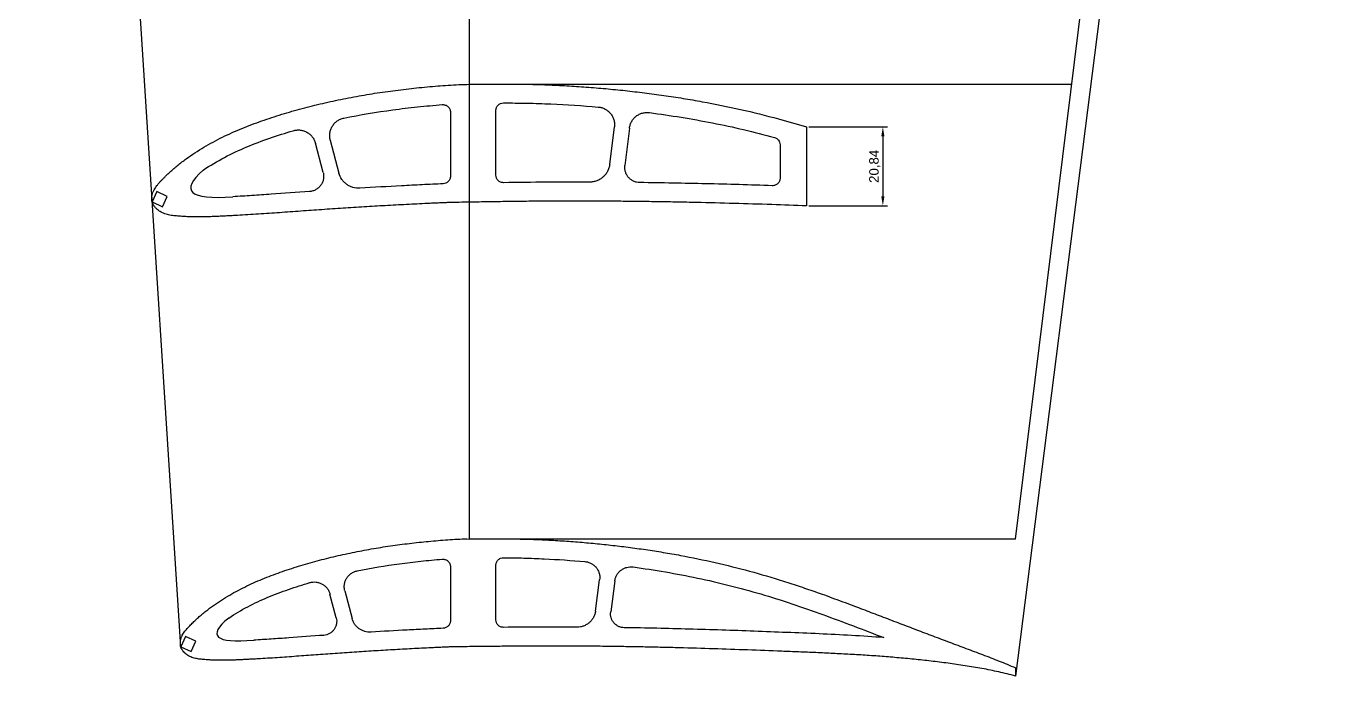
# Model space of a CAD drawing. Header units: millimetres. Extents: x -11497 to 404, y -3854 to 414.
# Drawn here: x -7412.3 to -7070.5, y -1477.2 to -1305.6 of the extents above; entities that cross this region are included whole.
import ezdxf

# ---------------------------------------------------------------- set-up
doc = ezdxf.new("R2010")
doc.units = ezdxf.units.MM
doc.layers.add('11', color=80, linetype='Continuous')
doc.layers.add('剖面线层', color=2, linetype='Continuous', lineweight=25)
doc.layers.add('细线层', color=4, linetype='Continuous', lineweight=25)
doc.styles.get("Standard").update_dxf_attribs({"font": 'arial.ttf'})
doc.dimstyles.new('ISO-25', dxfattribs={"dimtxt": 2.5, "dimasz": 2.5, "dimexe": 1.25, "dimexo": 0.625, "dimtad": 1, "dimtxsty": 'Standard', "dimcen": 2.5, "dimadec": 0, "dimazin": 0, "dimtfac": 1, "dimtmove": 0, "dimatfit": 3, "dimfxl": 1, "dimarcsym": 0})

# ---------------------------------------------------------------- blocks, each defined once
blk = doc.blocks.new('*D30')
at = {"layer": '11', "color": 0, "lineweight": -2, "transparency": 16777216}
for p, q in [((-7205.68, -1332.28), (-7184.92, -1332.28)), ((-7186.17, -1334.78), (-7186.17, -1350.62)), ((-7205.68, -1353.12), (-7184.92, -1353.12))]:
    blk.add_line(p, q, dxfattribs=at)
at = {"layer": '11', "color": 0, "transparency": 16777216}
for points in [[(-7186.59, -1334.78), (-7185.75, -1334.78), (-7186.17, -1332.28)], [(-7186.59, -1350.62), (-7185.75, -1350.62), (-7186.17, -1353.12)]]:
    blk.add_solid(points, dxfattribs=at)
at = {"layer": 'Defpoints', "color": 0, "transparency": 16777216}
for p in [(-7206.31, -1332.28), (-7206.31, -1353.12), (-7186.17, -1353.12)]:
    blk.add_point(p, dxfattribs=at)
at = {"layer": '11', "color": 0, "transparency": 16777216, "insert": (-7188.3, -1342.7), "char_height": 2.5, "attachment_point": 5, "rotation": 90}
blk.add_mtext('20,84', dxfattribs=at)

msp = doc.modelspace()

# ---------------------------------------------------------------- linework, layer by layer
at = {"color": 7, "linetype": 'Continuous', "lineweight": 25}
for p, q in [((-7300.3064, -1328.4077), (-7300.3064, -1345.3117)), ((-7288.3064, -1345.0123), (-7288.3064, -1327.9691)), ((-7258.2629, -1342.1775), (-7257.0391, -1332.2824)), ((-7253.0415, -1332.584), (-7254.2649, -1342.4677)), ((-7206.3058, -1332.2777), (-7206.3058, -1353.1177)), ((-7332.0106, -1335.7542), (-7329.7126, -1344.4865)), ((-7333.8934, -1344.3166), (-7335.927, -1336.5894)), ((-7213.3058, -1336.987), (-7213.3058, -1345.8053)), ((-7365.5158, -1343.6716), (-7365.5156, -1343.6718)), ((-7377.7488, -1349.3636), (-7379.0166, -1352.0825)), ((-7375.0298, -1350.6315), (-7377.7488, -1349.3636)), ((-7379.0166, -1352.0825), (-7376.2977, -1353.3504)), ((-7376.2977, -1353.3504), (-7375.0298, -1350.6315)), ((-7300.3064, -1448.3677), (-7300.3064, -1462.6088)), ((-7288.3064, -1462.3689), (-7288.3064, -1447.9974)), ((-7262.0076, -1460.0723), (-7260.919, -1451.8306)), ((-7256.919, -1452.1111), (-7258.0022, -1460.3083)), ((-7330.4406, -1461.8864), (-7332.0957, -1455.5878)), ((-7328.1804, -1454.7489), (-7326.2749, -1462.0009)), ((-7358.8212, -1461.9092), (-7358.8208, -1461.9095)), ((-7370.2031, -1466.7641), (-7371.471, -1469.4831)), ((-7371.471, -1469.4831), (-7368.7521, -1470.7509)), ((-7367.4842, -1468.032), (-7370.2031, -1466.7641)), ((-7368.7521, -1470.7509), (-7367.4842, -1468.032)), ((-7352.2052, -1467.7413), (-7352.2068, -1467.7414)), ((-7151.1929, -1475.0282), (-7151.1894, -1477.2336))]:
    msp.add_line(p, q, dxfattribs=at)
for points, knots in [([(-7206.3058, -1353.1177), (-7209.3698, -1353.0089), (-7215.7507, -1352.7883), (-7225.4495, -1352.489), (-7233.7444, -1352.2785), (-7240.3815, -1352.1409), (-7245.3601, -1352.053), (-7250.3395, -1351.9803), (-7255.3196, -1351.9266), (-7260.3006, -1351.8879), (-7265.2824, -1351.8683), (-7270.265, -1351.8672), (-7275.2486, -1351.889), (-7279.4023, -1351.9236), (-7282.7258, -1351.9618), (-7285.2185, -1351.9969), (-7287.2961, -1352.0308), (-7288.9582, -1352.0614), (-7290.6204, -1352.0844), (-7292.6982, -1352.1107), (-7294.3609, -1352.1348), (-7296.1222, -1352.1705), (-7297.5171, -1352.1919), (-7299.377, -1352.2264), (-7300.772, -1352.2607), (-7302.1666, -1352.3111), (-7303.5606, -1352.3769), (-7304.9548, -1352.4415), (-7306.8139, -1352.5237), (-7309.1375, -1352.6379), (-7311.9258, -1352.7794), (-7314.7142, -1352.9261), (-7318.4318, -1353.1326), (-7322.1492, -1353.3506), (-7325.8663, -1353.5825), (-7328.6541, -1353.7614), (-7331.4416, -1353.9459), (-7334.2291, -1354.1354), (-7337.0164, -1354.3297), (-7339.8037, -1354.5279), (-7342.5909, -1354.7284), (-7345.3783, -1354.9291), (-7348.1661, -1355.1269), (-7350.9546, -1355.3165), (-7353.7441, -1355.4933), (-7356.0696, -1355.6258), (-7357.9305, -1355.7253), (-7359.3263, -1355.7971), (-7360.7223, -1355.8663), (-7362.1185, -1355.9308), (-7363.5151, -1355.9865), (-7364.9122, -1356.0301), (-7366.3099, -1356.0506), (-7367.7078, -1356.0506), (-7369.1053, -1356.0184), (-7370.5021, -1355.9617), (-7371.8965, -1355.8631), (-7373.2887, -1355.7362), (-7374.6737, -1355.5374), (-7375.7942, -1355.2004), (-7376.6304, -1354.7868), (-7377.1257, -1354.4793), (-7377.4967, -1354.1975), (-7377.8555, -1353.9005), (-7378.1846, -1353.5698), (-7378.4402, -1353.2524), (-7378.576, -1353.0637), (-7378.6709, -1352.9175), (-7378.7576, -1352.7661), (-7378.8345, -1352.6095), (-7378.9023, -1352.4488), (-7378.9677, -1352.2878), (-7379.0221, -1352.1231), (-7379.0548, -1351.9527), (-7379.0796, -1351.7809), (-7379.0977, -1351.6076), (-7379.1096, -1351.4337), (-7379.1192, -1351.2012), (-7379.1247, -1350.9096), (-7379.0945, -1350.6195), (-7379.0705, -1350.3885), (-7379.0403, -1350.2166), (-7378.9992, -1350.0469), (-7378.9364, -1349.8229), (-7378.8404, -1349.5479), (-7378.6965, -1349.2295), (-7378.4835, -1348.815), (-7378.173, -1348.3217), (-7377.7597, -1347.7578), (-7377.3155, -1347.2179), (-7376.85, -1346.6964), (-7376.3679, -1346.1904), (-7375.8783, -1345.6914), (-7375.2174, -1345.0344), (-7374.3727, -1344.2321), (-7373.3303, -1343.3004), (-7372.2553, -1342.4066), (-7371.1552, -1341.5439), (-7369.6573, -1340.4345), (-7367.733, -1339.1201), (-7365.3606, -1337.6399), (-7362.9283, -1336.2608), (-7360.4443, -1334.9771), (-7357.9126, -1333.7908), (-7355.3419, -1332.692), (-7352.7425, -1331.664), (-7350.1168, -1330.705), (-7347.4709, -1329.8041), (-7344.8061, -1328.9609), (-7342.1257, -1328.1699), (-7339.432, -1327.4259), (-7336.7267, -1326.726), (-7334.0106, -1326.0698), (-7331.2847, -1325.4569), (-7327.6381, -1324.6965), (-7323.0597, -1323.8489), (-7318.4599, -1323.1332), (-7314.7701, -1322.6339), (-7311.9982, -1322.2971), (-7309.2227, -1321.994), (-7306.4441, -1321.7228), (-7303.6624, -1321.4912), (-7300.8797, -1321.2742), (-7298.0942, -1321.1014), (-7296.2351, -1321.0522), (-7295.3064, -1321.0522)], [0, 0, 0, 0, 0.027249465, 0.056746493, 0.086243521, 0.100992035, 0.115740549, 0.130489063, 0.145237577, 0.159986091, 0.174734605, 0.189483119, 0.204231633, 0.218980147, 0.226354404, 0.233728661, 0.241102919, 0.244790047, 0.248477176, 0.255851433, 0.26322569, 0.26322569, 0.271476433, 0.275601804, 0.279727176, 0.283852547, 0.287977919, 0.29210329, 0.296228661, 0.304479404, 0.312730147, 0.32098089, 0.329231633, 0.345733119, 0.353983862, 0.362234605, 0.370485348, 0.378736091, 0.386986834, 0.395237577, 0.40348832, 0.411739063, 0.419989806, 0.428240549, 0.436491292, 0.444742035, 0.448867406, 0.452992778, 0.457118149, 0.461243521, 0.465368892, 0.469494264, 0.473619635, 0.477745007, 0.481870378, 0.48599575, 0.490121121, 0.494246493, 0.498371864, 0.502497236, 0.504559922, 0.506622607, 0.50765395, 0.508685293, 0.510747979, 0.511779322, 0.512294993, 0.512810664, 0.513326336, 0.513842007, 0.514357679, 0.51487335, 0.515389022, 0.515904693, 0.516420365, 0.516936036, 0.517451707, 0.517967379, 0.518998722, 0.520030065, 0.520545736, 0.521061407, 0.521577079, 0.52209275, 0.523124093, 0.524155436, 0.525186779, 0.527249465, 0.52931215, 0.531374836, 0.533437522, 0.535500208, 0.537562893, 0.539625579, 0.543750951, 0.547876322, 0.552001694, 0.556127065, 0.560252437, 0.56850318, 0.576753923, 0.585004665, 0.593255408, 0.601506151, 0.609756894, 0.618007637, 0.62625838, 0.634509123, 0.642759866, 0.651010609, 0.659261352, 0.667512095, 0.675762838, 0.684013581, 0.692264324, 0.70876581, 0.725267296, 0.733518039, 0.741768782, 0.750019525, 0.758270268, 0.766521011, 0.774771754, 0.783022497, 0.79127324, 0.79127324, 0.79127324, 0.79127324]), ([(-7295.3064, -1321.0522), (-7294.4486, -1321.0441), (-7292.7331, -1321.0315), (-7290.1599, -1321.0053), (-7287.5868, -1320.9681), (-7285.0133, -1320.9679), (-7282.4401, -1320.983), (-7279.0093, -1321.043), (-7275.5797, -1321.1445), (-7272.1517, -1321.2948), (-7268.7252, -1321.4728), (-7264.4454, -1321.754), (-7259.3159, -1322.1773), (-7254.1946, -1322.6895), (-7249.0825, -1323.287), (-7243.9814, -1323.9721), (-7238.8931, -1324.7467), (-7232.13, -1325.9109), (-7223.722, -1327.6187), (-7214.5553, -1329.8867), (-7208.7749, -1331.534), (-7206.3058, -1332.2777)], [0.453027192, 0.453027192, 0.453027192, 0.453027192, 0.468652192, 0.484277192, 0.499902192, 0.515527192, 0.531152192, 0.546777192, 0.578027192, 0.593652192, 0.609277192, 0.640527192, 0.671777192, 0.703027192, 0.734277192, 0.765527192, 0.796777192, 0.828027192, 0.890527192, 0.953027192, 1, 1, 1, 1]), ([(-7288.3064, -1327.9691), (-7288.3064, -1327.8372), (-7288.2935, -1327.7074), (-7288.2428, -1327.4521), (-7288.2045, -1327.3253), (-7288.1043, -1327.0833), (-7288.0431, -1326.9686), (-7287.8983, -1326.7514), (-7287.814, -1326.6485), (-7287.5379, -1326.3718), (-7287.3152, -1326.2227), (-7286.8349, -1326.0227), (-7286.5727, -1325.9694), (-7286.3088, -1325.9691)], [0, 0, 0, 0, 0.125, 0.125, 0.25, 0.25, 0.375, 0.375, 0.5, 0.5, 0.75, 0.75, 1, 1, 1, 1]), ([(-7286.3088, -1325.9691), (-7284.2205, -1325.9666), (-7282.1329, -1325.9843), (-7277.9599, -1326.0731), (-7275.8741, -1326.1387), (-7269.6199, -1326.409), (-7265.4538, -1326.6787), (-7261.2912, -1327.0367)], [0, 0, 0, 0, 0.25, 0.25, 0.5, 0.5, 1, 1, 1, 1]), ([(-7328.4204, -1329.9697), (-7324.1333, -1329.0875), (-7319.8246, -1328.3651), (-7313.3339, -1327.4866), (-7311.1655, -1327.2298), (-7307.9068, -1326.8888), (-7306.8196, -1326.7825), (-7304.6427, -1326.5886), (-7303.5532, -1326.4996), (-7302.4632, -1326.4139)], [0, 0, 0, 0, 0.5, 0.5, 0.75, 0.75, 0.875, 0.875, 1, 1, 1, 1]), ([(-7302.4632, -1326.4139), (-7302.3249, -1326.403), (-7302.1879, -1326.4066), (-7301.9165, -1326.4414), (-7301.7805, -1326.4732), (-7301.521, -1326.5633), (-7301.3971, -1326.6211), (-7301.161, -1326.7625), (-7301.0495, -1326.846), (-7300.7482, -1327.1245), (-7300.5845, -1327.3542), (-7300.4196, -1327.7305), (-7300.377, -1327.8636), (-7300.3207, -1328.1325), (-7300.3064, -1328.269), (-7300.3064, -1328.4077)], [0, 0, 0, 0, 0.125, 0.125, 0.25, 0.25, 0.375, 0.375, 0.5, 0.5, 0.75, 0.75, 0.875, 0.875, 1, 1, 1, 1]), ([(-7261.2911, -1327.0368), (-7260.9754, -1327.0639), (-7260.6677, -1327.1223), (-7260.068, -1327.2989), (-7259.7728, -1327.4191), (-7259.2178, -1327.7135), (-7258.9578, -1327.8867), (-7258.4728, -1328.2853), (-7258.2479, -1328.5117), (-7257.8539, -1328.9973), (-7257.6818, -1329.2587), (-7257.3889, -1329.8199), (-7257.2726, -1330.1117), (-7257.0998, -1330.7124), (-7257.0429, -1331.0251), (-7256.9934, -1331.6534), (-7257.0002, -1331.9678), (-7257.0391, -1332.2823)], [0, 0, 0, 0, 0.125, 0.125, 0.25, 0.25, 0.375, 0.375, 0.5, 0.5, 0.625, 0.625, 0.75, 0.75, 0.875, 0.875, 1, 1, 1, 1]), ([(-7253.0414, -1332.584), (-7253.0032, -1332.275), (-7252.9351, -1331.975), (-7252.7417, -1331.3921), (-7252.6144, -1331.1064), (-7252.3085, -1330.5699), (-7252.1309, -1330.3195), (-7251.7269, -1329.8543), (-7251.4988, -1329.639), (-7251.0123, -1329.2632), (-7250.7521, -1329.0999), (-7250.1967, -1328.8239), (-7249.9063, -1328.7142), (-7249.3137, -1328.5542), (-7249.0073, -1328.5028), (-7248.388, -1328.4616), (-7248.0789, -1328.4716), (-7247.7702, -1328.5124)], [0, 0, 0, 0, 0.125, 0.125, 0.25, 0.25, 0.375, 0.375, 0.5, 0.5, 0.625, 0.625, 0.75, 0.75, 0.875, 0.875, 1, 1, 1, 1]), ([(-7247.7702, -1328.5124), (-7242.1756, -1329.2529), (-7236.6251, -1330.1521), (-7225.6277, -1332.3249), (-7220.1813, -1333.5998), (-7214.7851, -1335.0563)], [0, 0, 0, 0, 0.5, 0.5, 1, 1, 1, 1]), ([(-7341.784, -1333.2847), (-7341.4815, -1333.196), (-7341.1753, -1333.1389), (-7340.5558, -1333.0855), (-7340.239, -1333.0898), (-7339.618, -1333.1609), (-7339.3143, -1333.2268), (-7338.7205, -1333.419), (-7338.4298, -1333.5465), (-7337.8878, -1333.8519), (-7337.633, -1334.0307), (-7337.1571, -1334.4419), (-7336.9421, -1334.6695), (-7336.5618, -1335.1612), (-7336.3943, -1335.4288), (-7336.1169, -1335.9915), (-7336.0072, -1336.2845), (-7335.927, -1336.5894)], [0, 0, 0, 0, 0.125, 0.125, 0.25, 0.25, 0.375, 0.375, 0.5, 0.5, 0.625, 0.625, 0.75, 0.75, 0.875, 0.875, 1, 1, 1, 1]), ([(-7332.0107, -1335.7542), (-7332.0922, -1335.4444), (-7332.1409, -1335.1316), (-7332.1752, -1334.5006), (-7332.16, -1334.1786), (-7332.0656, -1333.5509), (-7331.9873, -1333.245), (-7331.7685, -1332.6489), (-7331.6272, -1332.3593), (-7331.2941, -1331.8224), (-7331.1009, -1331.5711), (-7330.6606, -1331.1062), (-7330.4206, -1330.9), (-7329.9025, -1330.538), (-7329.6212, -1330.3811), (-7329.037, -1330.1297), (-7328.7342, -1330.0342), (-7328.4204, -1329.9697)], [0, 0, 0, 0, 0.125, 0.125, 0.25, 0.25, 0.375, 0.375, 0.5, 0.5, 0.625, 0.625, 0.75, 0.75, 0.875, 0.875, 1, 1, 1, 1]), ([(-7365.5156, -1343.6718), (-7363.6936, -1342.4544), (-7361.8226, -1341.3476), (-7357.9955, -1339.3268), (-7356.0371, -1338.4175), (-7352.0552, -1336.7466), (-7350.0335, -1335.9805), (-7345.9427, -1334.5556), (-7343.8733, -1333.8976), (-7341.7838, -1333.2847)], [0, 0, 0, 0, 0.25, 0.25, 0.5, 0.5, 0.75, 0.75, 1, 1, 1, 1]), ([(-7214.7851, -1335.0563), (-7214.5729, -1335.1136), (-7214.3756, -1335.2034), (-7214.0109, -1335.4475), (-7213.8522, -1335.5964), (-7213.5855, -1335.944), (-7213.4826, -1336.1365), (-7213.3417, -1336.5507), (-7213.3058, -1336.7672), (-7213.3058, -1336.987)], [0, 0, 0, 0, 0.25, 0.25, 0.5, 0.5, 0.75, 0.75, 1, 1, 1, 1]), ([(-7258.2629, -1342.1775), (-7258.303, -1342.5017), (-7258.3719, -1342.8173), (-7258.5649, -1343.4319), (-7258.6901, -1343.7329), (-7258.994, -1344.3083), (-7259.17, -1344.5786), (-7259.5687, -1345.0851), (-7259.7939, -1345.3235), (-7260.2806, -1345.7522), (-7260.5407, -1345.9424), (-7261.0938, -1346.275), (-7261.3899, -1346.4183), (-7261.9955, -1346.646), (-7262.3059, -1346.7317), (-7262.9422, -1346.8468), (-7263.2694, -1346.8759), (-7263.5961, -1346.8748)], [0, 0, 0, 0, 0.125, 0.125, 0.25, 0.25, 0.375, 0.375, 0.5, 0.5, 0.625, 0.625, 0.75, 0.75, 0.875, 0.875, 1, 1, 1, 1]), ([(-7250.3229, -1346.9822), (-7250.6073, -1346.9786), (-7250.8863, -1346.9453), (-7251.4337, -1346.8214), (-7251.7051, -1346.7292), (-7252.216, -1346.493), (-7252.4569, -1346.3495), (-7252.9093, -1346.0109), (-7253.1181, -1345.817), (-7253.487, -1345.3946), (-7253.6509, -1345.1621), (-7253.9258, -1344.6678), (-7254.0356, -1344.4097), (-7254.2008, -1343.872), (-7254.2556, -1343.5905), (-7254.3045, -1343.031), (-7254.2998, -1342.75), (-7254.2649, -1342.4678)], [0, 0, 0, 0, 0.125, 0.125, 0.25, 0.25, 0.375, 0.375, 0.5, 0.5, 0.625, 0.625, 0.75, 0.75, 0.875, 0.875, 1, 1, 1, 1]), ([(-7333.8934, -1344.3167), (-7333.8177, -1344.6042), (-7333.775, -1344.8946), (-7333.7529, -1345.481), (-7333.7746, -1345.7801), (-7333.8813, -1346.3577), (-7333.9655, -1346.6387), (-7334.1976, -1347.1845), (-7334.3424, -1347.4417), (-7334.6839, -1347.9185), (-7334.8841, -1348.1415), (-7335.3225, -1348.5333), (-7335.5611, -1348.7038), (-7336.0774, -1348.9928), (-7336.3506, -1349.1081), (-7336.9123, -1349.2761), (-7337.2051, -1349.33), (-7337.5016, -1349.3509)], [0, 0, 0, 0, 0.125, 0.125, 0.25, 0.25, 0.375, 0.375, 0.5, 0.5, 0.625, 0.625, 0.75, 0.75, 0.875, 0.875, 1, 1, 1, 1]), ([(-7324.2026, -1348.4682), (-7324.8213, -1348.5065), (-7325.43, -1348.4391), (-7326.3221, -1348.1805), (-7326.6079, -1348.07), (-7327.1571, -1347.802), (-7327.4215, -1347.6438), (-7327.9228, -1347.2814), (-7328.1544, -1347.0811), (-7328.5811, -1346.6435), (-7328.7772, -1346.4049), (-7329.3009, -1345.6404), (-7329.5548, -1345.0861), (-7329.7126, -1344.4866)], [0, 0, 0, 0, 0.25, 0.25, 0.375, 0.375, 0.5, 0.5, 0.625, 0.625, 0.75, 0.75, 1, 1, 1, 1]), ([(-7300.3064, -1345.3117), (-7300.3064, -1345.4404), (-7300.3187, -1345.567), (-7300.3669, -1345.8161), (-7300.4032, -1345.9398), (-7300.4986, -1346.177), (-7300.557, -1346.2896), (-7300.6948, -1346.5033), (-7300.7752, -1346.605), (-7300.9514, -1346.7886), (-7301.0475, -1346.8714), (-7301.2559, -1347.0188), (-7301.3681, -1347.083), (-7301.7151, -1347.2396), (-7301.9683, -1347.3002), (-7302.2254, -1347.3106)], [0, 0, 0, 0, 0.125, 0.125, 0.25, 0.25, 0.375, 0.375, 0.5, 0.5, 0.625, 0.625, 0.75, 0.75, 1, 1, 1, 1]), ([(-7286.2741, -1347.0125), (-7286.4076, -1347.0147), (-7286.5389, -1347.0036), (-7286.7978, -1346.9559), (-7286.9266, -1346.9188), (-7287.1723, -1346.8204), (-7287.289, -1346.7597), (-7287.5102, -1346.6153), (-7287.6149, -1346.531), (-7287.8965, -1346.2539), (-7288.0486, -1346.0295), (-7288.2522, -1345.5443), (-7288.3064, -1345.2792), (-7288.3064, -1345.0123)], [0, 0, 0, 0, 0.125, 0.125, 0.25, 0.25, 0.375, 0.375, 0.5, 0.5, 0.75, 0.75, 1, 1, 1, 1]), ([(-7213.3058, -1345.8053), (-7213.3058, -1345.9401), (-7213.3192, -1346.0726), (-7213.3721, -1346.3332), (-7213.4122, -1346.4626), (-7213.5165, -1346.7087), (-7213.5804, -1346.8252), (-7213.7313, -1347.0454), (-7213.8189, -1347.149), (-7214.1057, -1347.4265), (-7214.3365, -1347.574), (-7214.7085, -1347.7177), (-7214.8388, -1347.7536), (-7215.1031, -1347.7984), (-7215.2365, -1347.8075), (-7215.3713, -1347.8031)], [0, 0, 0, 0, 0.125, 0.125, 0.25, 0.25, 0.375, 0.375, 0.5, 0.5, 0.75, 0.75, 0.875, 0.875, 1, 1, 1, 1]), ([(-7337.5017, -1349.3509), (-7340.8732, -1349.5885), (-7344.2441, -1349.8366), (-7349.3016, -1350.1922), (-7350.9876, -1350.3071), (-7354.3609, -1350.5201), (-7356.0482, -1350.6167), (-7357.7359, -1350.7064)], [0, 0, 0, 0, 0.5, 0.5, 0.75, 0.75, 1, 1, 1, 1]), ([(-7302.2254, -1347.3106), (-7303.1417, -1347.3477), (-7304.0575, -1347.3937), (-7305.8896, -1347.4772), (-7306.8058, -1347.5176), (-7309.5536, -1347.6499), (-7311.3851, -1347.7434), (-7316.8795, -1348.0316), (-7320.5415, -1348.2417), (-7324.2026, -1348.4682)], [0, 0, 0, 0, 0.125, 0.125, 0.25, 0.25, 0.5, 0.5, 1, 1, 1, 1]), ([(-7215.3713, -1347.8031), (-7221.1946, -1347.6122), (-7227.0187, -1347.4419), (-7238.6691, -1347.1648), (-7244.4954, -1347.056), (-7250.3229, -1346.9822)], [0, 0, 0, 0, 0.5, 0.5, 1, 1, 1, 1]), ([(-7151.1894, -1477.2336), (-7151.9165, -1477.0273), (-7153.3797, -1476.6482), (-7155.5849, -1476.1257), (-7157.8009, -1475.6552), (-7160.025, -1475.2284), (-7162.2553, -1474.84), (-7164.49, -1474.483), (-7166.7279, -1474.1507), (-7168.9682, -1473.8402), (-7171.2105, -1473.5493), (-7174.2025, -1473.1867), (-7177.9466, -1472.7798), (-7182.4443, -1472.3607), (-7186.945, -1471.9987), (-7191.448, -1471.6908), (-7195.9524, -1471.4275), (-7200.4574, -1471.1996), (-7204.9627, -1470.998), (-7209.4678, -1470.8133), (-7215.4741, -1470.5768), (-7222.9815, -1470.293), (-7231.9916, -1469.9868), (-7239.5027, -1469.7728), (-7245.514, -1469.6292), (-7250.0238, -1469.5352), (-7254.5351, -1469.4547), (-7259.0481, -1469.3921), (-7263.563, -1469.3424), (-7268.0799, -1469.3103), (-7272.5991, -1469.2945), (-7277.1205, -1469.3003), (-7280.8905, -1469.3194), (-7283.9078, -1469.3443), (-7286.1715, -1469.3681), (-7288.0584, -1469.3948), (-7289.5683, -1469.4166), (-7291.0786, -1469.4273), (-7292.9668, -1469.4352), (-7294.478, -1469.4503), (-7296.0789, -1469.4801), (-7297.3469, -1469.4912), (-7299.038, -1469.5119), (-7300.3064, -1469.5374), (-7301.5745, -1469.5818), (-7302.842, -1469.6448), (-7304.1097, -1469.7057), (-7305.8006, -1469.7812), (-7307.9141, -1469.8885), (-7310.4508, -1470.0204), (-7312.9879, -1470.1568), (-7316.3711, -1470.349), (-7319.755, -1470.5517), (-7323.1392, -1470.7674), (-7325.6776, -1470.9336), (-7328.2163, -1471.105), (-7330.7551, -1471.2807), (-7333.2941, -1471.461), (-7335.8333, -1471.6453), (-7338.3728, -1471.8313), (-7340.9127, -1472.0175), (-7343.4531, -1472.2012), (-7345.9945, -1472.3775), (-7348.5369, -1472.5421), (-7350.6567, -1472.6653), (-7352.353, -1472.7583), (-7353.6254, -1472.8255), (-7354.898, -1472.8905), (-7356.1709, -1472.9507), (-7357.4442, -1473.0028), (-7358.718, -1473.0443), (-7359.9923, -1473.0631), (-7361.2669, -1473.0642), (-7362.5411, -1473.0345), (-7363.8149, -1472.9837), (-7365.0863, -1472.8926), (-7366.3559, -1472.7779), (-7367.6179, -1472.5896), (-7368.6365, -1472.2696), (-7369.3928, -1471.8797), (-7369.8409, -1471.5935), (-7370.1744, -1471.3301), (-7370.4976, -1471.0542), (-7370.7916, -1470.7463), (-7371.018, -1470.4514), (-7371.1367, -1470.2754), (-7371.2191, -1470.1392), (-7371.2939, -1469.9987), (-7371.3601, -1469.8538), (-7371.4176, -1469.7054), (-7371.4703, -1469.5555), (-7371.5109, -1469.4019), (-7371.5315, -1469.2444), (-7371.5463, -1469.0864), (-7371.5566, -1468.9276), (-7371.5623, -1468.7686), (-7371.5669, -1468.5563), (-7371.5729, -1468.2905), (-7371.5472, -1468.0258), (-7371.533, -1467.8142), (-7371.5099, -1467.6565), (-7371.4759, -1467.5009), (-7371.4236, -1467.2952), (-7371.3418, -1467.0422), (-7371.2145, -1466.7501), (-7371.0262, -1466.369), (-7370.7474, -1465.9163), (-7370.3747, -1465.3989), (-7369.9728, -1464.904), (-7369.5505, -1464.4264), (-7369.112, -1463.9638), (-7368.667, -1463.5075), (-7368.0655, -1462.9071), (-7367.2969, -1462.1737), (-7366.3485, -1461.3216), (-7365.3697, -1460.5047), (-7364.3682, -1459.7159), (-7363.0043, -1458.7016), (-7361.2512, -1457.5008), (-7359.0904, -1456.1473), (-7356.8738, -1454.8878), (-7354.6107, -1453.7142), (-7352.3034, -1452.6307), (-7349.9607, -1451.627), (-7347.5923, -1450.6869), (-7345.1993, -1449.8116), (-7342.7886, -1448.9879), (-7340.3605, -1448.218), (-7337.9185, -1447.4951), (-7335.4645, -1446.8154), (-7333.0001, -1446.1759), (-7330.5263, -1445.5763), (-7328.0436, -1445.0164), (-7324.7229, -1444.3217), (-7320.5543, -1443.5475), (-7316.3673, -1442.8933), (-7313.0095, -1442.4369), (-7310.4873, -1442.1294), (-7307.9623, -1441.8518), (-7305.4349, -1441.6044), (-7302.9052, -1441.3909), (-7300.3751, -1441.1916), (-7297.8418, -1441.0481), (-7296.1508, -1441.0316), (-7295.3064, -1441.0522)], [0, 0, 0, 0, 0.00737426, 0.01474851, 0.02212277, 0.02949703, 0.03687129, 0.04424554, 0.0516198, 0.05899406, 0.06636831, 0.07374257, 0.08849108, 0.1032396, 0.11798811, 0.13273663, 0.14748514, 0.16223365, 0.17698217, 0.19173068, 0.2064792, 0.23597622, 0.26547325, 0.29497028, 0.3097188, 0.32446731, 0.33921582, 0.35396434, 0.36871285, 0.38346137, 0.39820988, 0.41295839, 0.42770691, 0.43508116, 0.44245542, 0.44982968, 0.45351681, 0.45720394, 0.46457819, 0.47195245, 0.47195245, 0.48020319, 0.48432856, 0.48845394, 0.49257931, 0.49670468, 0.50083005, 0.50495542, 0.51320616, 0.52145691, 0.52970765, 0.53795839, 0.55445988, 0.56271062, 0.57096137, 0.57921211, 0.58746285, 0.59571359, 0.60396434, 0.61221508, 0.62046582, 0.62871657, 0.63696731, 0.64521805, 0.6534688, 0.65759417, 0.66171954, 0.66584491, 0.66997028, 0.67409565, 0.67822102, 0.6823464, 0.68647177, 0.69059714, 0.69472251, 0.69884788, 0.70297325, 0.70709862, 0.711224, 0.71328668, 0.71534937, 0.71638071, 0.71741205, 0.71947474, 0.72050608, 0.72102175, 0.72153742, 0.7220531, 0.72256877, 0.72308444, 0.72360011, 0.72411578, 0.72463145, 0.72514712, 0.7256628, 0.72617847, 0.72669414, 0.72772548, 0.72875682, 0.7292725, 0.72978817, 0.73030384, 0.73081951, 0.73185085, 0.7328822, 0.73391354, 0.73597622, 0.73803891, 0.7401016, 0.74216428, 0.74422697, 0.74628965, 0.74835234, 0.75247771, 0.75660308, 0.76072845, 0.76485383, 0.7689792, 0.77722994, 0.78548068, 0.79373143, 0.80198217, 0.81023291, 0.81848365, 0.8267344, 0.83498514, 0.84323588, 0.85148663, 0.85973737, 0.86798811, 0.87623886, 0.8844896, 0.89274034, 0.90099108, 0.91749257, 0.93399406, 0.9422448, 0.95049554, 0.95874629, 0.96699703, 0.97524777, 0.98349851, 0.99174926, 1, 1, 1, 1]), ([(-7295.3064, -1441.0522), (-7294.5285, -1441.0422), (-7292.9725, -1441.0323), (-7290.6386, -1441.0171), (-7288.3049, -1440.9888), (-7285.9708, -1440.9973), (-7283.637, -1441.0176), (-7280.5257, -1441.0831), (-7277.4154, -1441.1843), (-7274.3069, -1441.3313), (-7271.1996, -1441.5026), (-7267.3188, -1441.77), (-7262.6678, -1442.1686), (-7258.0244, -1442.6476), (-7253.3897, -1443.2044), (-7248.7651, -1443.8401), (-7244.1524, -1444.5565), (-7238.0218, -1445.6319), (-7230.4008, -1447.204), (-7221.3432, -1449.4742), (-7213.8771, -1451.6667), (-7207.9598, -1453.5968), (-7202.0768, -1455.629), (-7196.2374, -1457.783), (-7190.4173, -1459.9881), (-7186.057, -1461.6545), (-7181.6968, -1463.3211), (-7177.3359, -1464.9858), (-7172.9729, -1466.6452), (-7169.3338, -1468.0193), (-7166.4204, -1469.113), (-7164.2342, -1469.9301), (-7162.0473, -1470.7455), (-7159.8624, -1471.5661), (-7157.6828, -1472.4006), (-7155.5094, -1473.2515), (-7153.3447, -1474.124), (-7151.9081, -1474.7219), (-7151.1929, -1475.0282)], [0, 0, 0, 0, 0.015625, 0.03125, 0.046875, 0.0625, 0.078125, 0.09375, 0.125, 0.140625, 0.15625, 0.1875, 0.21875, 0.25, 0.28125, 0.3125, 0.34375, 0.375, 0.4375, 0.5, 0.5625, 0.59375, 0.625, 0.6875, 0.71875, 0.75, 0.78125, 0.8125, 0.84375, 0.875, 0.890625, 0.90625, 0.921875, 0.9375, 0.953125, 0.96875, 0.984375, 1, 1, 1, 1]), ([(-7324.8943, -1449.47), (-7321.189, -1448.7159), (-7317.466, -1448.0926), (-7311.8586, -1447.3266), (-7309.9854, -1447.1012), (-7307.1707, -1446.7995), (-7306.2316, -1446.7053), (-7304.3515, -1446.5308), (-7303.4104, -1446.4511), (-7302.4689, -1446.3743)], [0, 0, 0, 0, 0.5, 0.5, 0.75, 0.75, 0.875, 0.875, 1, 1, 1, 1]), ([(-7302.4689, -1446.3743), (-7302.3304, -1446.363), (-7302.1932, -1446.3662), (-7301.9212, -1446.4004), (-7301.7849, -1446.432), (-7301.5247, -1446.5216), (-7301.4005, -1446.5793), (-7301.1637, -1446.7205), (-7301.0519, -1446.804), (-7300.7497, -1447.0825), (-7300.5854, -1447.3124), (-7300.42, -1447.6893), (-7300.3772, -1447.8227), (-7300.3207, -1448.092), (-7300.3064, -1448.2287), (-7300.3064, -1448.3677)], [0, 0, 0, 0, 0.125, 0.125, 0.25, 0.25, 0.375, 0.375, 0.5, 0.5, 0.75, 0.75, 0.875, 0.875, 1, 1, 1, 1]), ([(-7288.3064, -1447.9974), (-7288.3064, -1447.8649), (-7288.2934, -1447.7346), (-7288.2423, -1447.4783), (-7288.2036, -1447.3509), (-7288.1026, -1447.1082), (-7288.0409, -1446.9931), (-7287.8949, -1446.7752), (-7287.81, -1446.6722), (-7287.5318, -1446.3953), (-7287.3076, -1446.2465), (-7286.8242, -1446.048), (-7286.5605, -1445.996), (-7286.2955, -1445.9975)], [0, 0, 0, 0, 0.125, 0.125, 0.25, 0.25, 0.375, 0.375, 0.5, 0.5, 0.75, 0.75, 1, 1, 1, 1]), ([(-7286.2955, -1445.9975), (-7285.3977, -1446.0024), (-7284.5, -1446.0096), (-7282.7052, -1446.0374), (-7281.808, -1446.0576), (-7279.117, -1446.1292), (-7277.3238, -1446.1944), (-7271.9465, -1446.4509), (-7268.3647, -1446.694), (-7264.786, -1447.0095)], [0, 0, 0, 0, 0.125, 0.125, 0.25, 0.25, 0.5, 0.5, 1, 1, 1, 1]), ([(-7264.7856, -1447.0095), (-7264.4964, -1447.035), (-7264.2148, -1447.0892), (-7263.6659, -1447.2526), (-7263.3957, -1447.3635), (-7262.8884, -1447.635), (-7262.6509, -1447.7947), (-7262.2081, -1448.1618), (-7262.0032, -1448.3701), (-7261.6446, -1448.8167), (-7261.4882, -1449.0571), (-7261.2229, -1449.573), (-7261.1182, -1449.8406), (-7260.9636, -1450.392), (-7260.9134, -1450.6791), (-7260.8725, -1451.2547), (-7260.881, -1451.5425), (-7260.919, -1451.8303)], [0, 0, 0, 0, 0.125, 0.125, 0.25, 0.25, 0.375, 0.375, 0.5, 0.5, 0.625, 0.625, 0.75, 0.75, 0.875, 0.875, 1, 1, 1, 1]), ([(-7256.919, -1452.1108), (-7256.8819, -1451.8299), (-7256.8178, -1451.5575), (-7256.6377, -1451.0286), (-7256.5201, -1450.7695), (-7256.2382, -1450.2832), (-7256.075, -1450.0566), (-7255.7048, -1449.6358), (-7255.496, -1449.4411), (-7255.0513, -1449.1017), (-7254.8138, -1448.9545), (-7254.3073, -1448.7063), (-7254.0423, -1448.6077), (-7253.5024, -1448.4647), (-7253.2238, -1448.4193), (-7252.6599, -1448.3842), (-7252.3786, -1448.3944), (-7252.0979, -1448.4326)], [0, 0, 0, 0, 0.125, 0.125, 0.25, 0.25, 0.375, 0.375, 0.5, 0.5, 0.625, 0.625, 0.75, 0.75, 0.875, 0.875, 1, 1, 1, 1]), ([(-7252.0976, -1448.4327), (-7249.2479, -1448.8208), (-7246.4075, -1449.2537), (-7240.7486, -1450.2247), (-7237.9299, -1450.7621), (-7229.5076, -1452.5372), (-7223.9376, -1453.9441), (-7215.6535, -1456.3708), (-7212.9082, -1457.2328), (-7207.4487, -1459.0509), (-7204.7359, -1460.0054), (-7199.3308, -1461.9702), (-7196.6383, -1462.9797), (-7191.2604, -1465.0175), (-7188.575, -1466.0461), (-7185.8888, -1467.0726)], [0, 0, 0, 0, 0.125, 0.125, 0.25, 0.25, 0.5, 0.5, 0.625, 0.625, 0.75, 0.75, 0.875, 0.875, 1, 1, 1, 1]), ([(-7358.8208, -1461.9095), (-7357.1787, -1460.817), (-7355.4927, -1459.8235), (-7352.0442, -1458.0087), (-7350.2794, -1457.1928), (-7346.6926, -1455.69), (-7344.8717, -1455.0007), (-7341.1877, -1453.717), (-7339.324, -1453.124), (-7337.4426, -1452.5711)], [0, 0, 0, 0, 0.25, 0.25, 0.5, 0.5, 0.75, 0.75, 1, 1, 1, 1]), ([(-7337.4423, -1452.571), (-7337.1662, -1452.4898), (-7336.8867, -1452.4376), (-7336.3212, -1452.3887), (-7336.0319, -1452.3925), (-7335.465, -1452.4573), (-7335.1877, -1452.5174), (-7334.6455, -1452.6928), (-7334.3801, -1452.8092), (-7333.8853, -1453.088), (-7333.6528, -1453.2512), (-7333.2183, -1453.6267), (-7333.022, -1453.8345), (-7332.6749, -1454.2834), (-7332.5221, -1454.5278), (-7332.269, -1455.0416), (-7332.169, -1455.3091), (-7332.0958, -1455.5874)], [0, 0, 0, 0, 0.125, 0.125, 0.25, 0.25, 0.375, 0.375, 0.5, 0.5, 0.625, 0.625, 0.75, 0.75, 0.875, 0.875, 1, 1, 1, 1]), ([(-7328.1805, -1454.7486), (-7328.2549, -1454.4656), (-7328.2992, -1454.1799), (-7328.3302, -1453.6034), (-7328.3161, -1453.3092), (-7328.2294, -1452.7359), (-7328.1576, -1452.4565), (-7327.9571, -1451.9121), (-7327.8277, -1451.6478), (-7327.5227, -1451.1577), (-7327.3458, -1450.9283), (-7326.943, -1450.5043), (-7326.7235, -1450.3163), (-7326.2496, -1449.9864), (-7325.9922, -1449.8435), (-7325.4582, -1449.615), (-7325.1814, -1449.5284), (-7324.8946, -1449.47)], [0, 0, 0, 0, 0.125, 0.125, 0.25, 0.25, 0.375, 0.375, 0.5, 0.5, 0.625, 0.625, 0.75, 0.75, 0.875, 0.875, 1, 1, 1, 1]), ([(-7330.4406, -1461.8868), (-7330.3717, -1462.1488), (-7330.3328, -1462.4136), (-7330.3128, -1462.9481), (-7330.3325, -1463.2208), (-7330.4297, -1463.7473), (-7330.5065, -1464.0035), (-7330.7178, -1464.501), (-7330.8497, -1464.7355), (-7331.1608, -1465.1703), (-7331.343, -1465.3738), (-7331.7425, -1465.7313), (-7331.9597, -1465.8868), (-7332.6651, -1466.2826), (-7333.1873, -1466.4399), (-7333.7279, -1466.4788)], [0, 0, 0, 0, 0.125, 0.125, 0.25, 0.25, 0.375, 0.375, 0.5, 0.5, 0.625, 0.625, 0.75, 0.75, 1, 1, 1, 1]), ([(-7321.2418, -1465.6358), (-7321.8069, -1465.6713), (-7322.363, -1465.6102), (-7323.1779, -1465.3746), (-7323.439, -1465.2737), (-7323.9407, -1465.0292), (-7324.1824, -1464.8848), (-7324.6403, -1464.5539), (-7324.8519, -1464.3709), (-7325.2417, -1463.9713), (-7325.4208, -1463.7533), (-7325.8991, -1463.0551), (-7326.1309, -1462.5488), (-7326.2748, -1462.0011)], [0, 0, 0, 0, 0.25, 0.25, 0.375, 0.375, 0.5, 0.5, 0.625, 0.625, 0.75, 0.75, 1, 1, 1, 1]), ([(-7300.3064, -1462.6088), (-7300.3064, -1462.737), (-7300.3186, -1462.8631), (-7300.3664, -1463.1113), (-7300.4025, -1463.2346), (-7300.4972, -1463.471), (-7300.5552, -1463.5834), (-7300.692, -1463.7965), (-7300.7719, -1463.898), (-7300.9469, -1464.0815), (-7301.0424, -1464.1643), (-7301.2494, -1464.3118), (-7301.361, -1464.3762), (-7301.7061, -1464.5338), (-7301.9579, -1464.5953), (-7302.214, -1464.6072)], [0, 0, 0, 0, 0.125, 0.125, 0.25, 0.25, 0.375, 0.375, 0.5, 0.5, 0.625, 0.625, 0.75, 0.75, 1, 1, 1, 1]), ([(-7286.2816, -1464.3692), (-7286.4147, -1464.3709), (-7286.5457, -1464.3594), (-7286.8038, -1464.311), (-7286.9322, -1464.2735), (-7287.1771, -1464.1747), (-7287.2933, -1464.1138), (-7287.5136, -1463.9693), (-7287.6179, -1463.8849), (-7287.8984, -1463.608), (-7288.0497, -1463.3839), (-7288.2525, -1462.8997), (-7288.3064, -1462.6351), (-7288.3064, -1462.3689)], [0, 0, 0, 0, 0.125, 0.125, 0.25, 0.25, 0.375, 0.375, 0.5, 0.5, 0.75, 0.75, 1, 1, 1, 1]), ([(-7262.0076, -1460.0726), (-7262.0465, -1460.367), (-7262.1115, -1460.6535), (-7262.2912, -1461.2109), (-7262.4069, -1461.4836), (-7262.6869, -1462.005), (-7262.8486, -1462.2496), (-7263.2139, -1462.7078), (-7263.4199, -1462.9232), (-7263.8647, -1463.3106), (-7264.1021, -1463.4823), (-7264.6064, -1463.7821), (-7264.8761, -1463.9111), (-7265.4277, -1464.1158), (-7265.7103, -1464.1926), (-7266.289, -1464.2951), (-7266.5864, -1464.3206), (-7266.8835, -1464.3187)], [0, 0, 0, 0, 0.125, 0.125, 0.25, 0.25, 0.375, 0.375, 0.5, 0.5, 0.625, 0.625, 0.75, 0.75, 0.875, 0.875, 1, 1, 1, 1]), ([(-7254.4214, -1464.4578), (-7254.6817, -1464.4537), (-7254.9368, -1464.4223), (-7255.4374, -1464.3069), (-7255.6854, -1464.2215), (-7256.152, -1464.0032), (-7256.3718, -1463.8708), (-7256.7844, -1463.5586), (-7256.9744, -1463.3802), (-7257.3097, -1462.9917), (-7257.4585, -1462.7778), (-7257.7071, -1462.324), (-7257.8059, -1462.0871), (-7257.9536, -1461.5938), (-7258.0019, -1461.3359), (-7258.0427, -1460.8237), (-7258.0364, -1460.5667), (-7258.0023, -1460.3086)], [0, 0, 0, 0, 0.125, 0.125, 0.25, 0.25, 0.375, 0.375, 0.5, 0.5, 0.625, 0.625, 0.75, 0.75, 0.875, 0.875, 1, 1, 1, 1]), ([(-7302.214, -1464.6072), (-7303.0072, -1464.6438), (-7303.8001, -1464.6843), (-7305.3864, -1464.757), (-7306.1795, -1464.7938), (-7308.5585, -1464.9128), (-7310.1442, -1464.9959), (-7314.9012, -1465.2511), (-7318.0717, -1465.4368), (-7321.2415, -1465.6358)], [0, 0, 0, 0, 0.125, 0.125, 0.25, 0.25, 0.5, 0.5, 1, 1, 1, 1]), ([(-7266.8838, -1464.3187), (-7270.1168, -1464.2986), (-7273.3499, -1464.2917), (-7279.8158, -1464.3091), (-7283.0487, -1464.3291), (-7286.2816, -1464.3692)], [0, 0, 0, 0, 0.5, 0.5, 1, 1, 1, 1]), ([(-7185.8888, -1467.0726), (-7191.5872, -1466.6382), (-7197.294, -1466.3348), (-7205.8589, -1465.9538), (-7208.7147, -1465.8387), (-7214.4264, -1465.6134), (-7217.2824, -1465.5037), (-7225.8508, -1465.187), (-7231.5636, -1464.9948), (-7242.991, -1464.6768), (-7248.7055, -1464.5487), (-7254.4211, -1464.4578)], [0, 0, 0, 0, 0.25, 0.25, 0.375, 0.375, 0.5, 0.5, 0.75, 0.75, 1, 1, 1, 1]), ([(-7333.7282, -1466.4788), (-7336.807, -1466.7), (-7339.8851, -1466.9304), (-7344.5033, -1467.2616), (-7346.0429, -1467.3688), (-7349.1232, -1467.5674), (-7350.664, -1467.6574), (-7352.2052, -1467.7413)], [0, 0, 0, 0, 0.5, 0.5, 0.75, 0.75, 1, 1, 1, 1])]:
    msp.add_open_spline(points, degree=3, knots=knots, dxfattribs=at)
for points in [[(-7365.5158, -1343.6716), (-7371.8009, -1349.244), (-7369.2087, -1351.5889), (-7357.739, -1350.7065)], [(-7263.5961, -1346.8748), (-7271.156, -1346.8496), (-7278.7153, -1346.8905), (-7286.2741, -1347.0125)], [(-7357.7359, -1350.7064), (-7357.737, -1350.7064), (-7357.738, -1350.7065), (-7357.7391, -1350.7065)], [(-7358.8212, -1461.9092), (-7364.5815, -1466.6649), (-7362.3767, -1468.6089), (-7352.2068, -1467.7414)]]:
    msp.add_open_spline(points, degree=3, dxfattribs=at)
at = {"layer": '剖面线层'}
for p, q in [((-7151.1929, -1441.0522), (-7070.5131, -791.0522)), ((-7371.471, -1469.4831), (-7412.3432, -833.5636)), ((-7295.3064, -1441.0522), (-7295.3064, -916.0522)), ((-7295.3064, -1321.0522), (-7136.296, -1321.0522)), ((-7151.1929, -1441.0522), (-7295.3064, -1441.0522))]:
    msp.add_line(p, q, dxfattribs=at)
at = {"layer": '细线层'}
msp.add_line((-7070.5131, -843.4719), (-7151.1894, -1477.2336), dxfattribs=at)

# ---------------------------------------------------------------- dimensions: what is measured, and where the dimension line sits
at = {"layer": '11'}
dim = msp.add_linear_dim(base=(-7186.1694, -1353.1177), p1=(-7206.3058, -1332.2777), p2=(-7206.3058, -1353.1177), angle=90, dimstyle='ISO-25', dxfattribs=at)
dim.commit()
dim.dimension.update_dxf_attribs({"geometry": '*D30', "text_midpoint": (-7188.2968, -1342.6977)})

doc.saveas('drawing.dxf')
